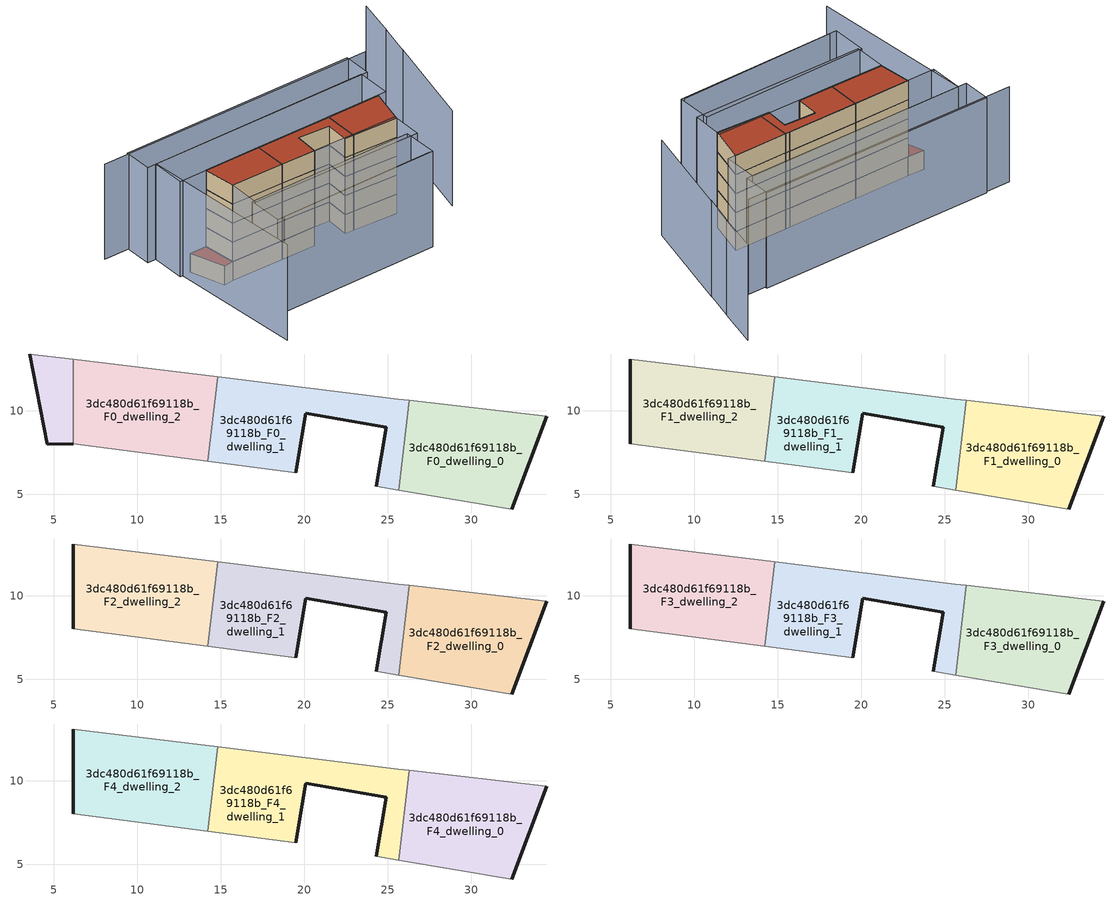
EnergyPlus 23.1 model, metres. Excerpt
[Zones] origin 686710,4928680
3dc480d61f69118b_F0_dwelling_0
 floor ground (EU_floor_Construction): 32.43,4.12 34.54,9.68 26.3,10.64 25.66,5.25 z0
 wall outside (EU_wall_Construction): 34.54,9.68 32.43,4.12 z0:3
 wall adiabatic (EU_wall_Construction): 26.3,10.64 34.54,9.68 / 32.43,4.12 25.66,5.25 z0:3
 wall to 3dc480d61f69118b_F0_dwelling_1 (EU_wall_Construction): 25.66,5.25 26.3,10.64 z0:3
3dc480d61f69118b_F0_dwelling_1
 floor ground (EU_floor_Construction): 25.66,5.25 26.3,10.64 25.64,10.71 14.82,12.03 14.21,6.99 19.48,6.3 20.1,9.85 24.9,9.03 24.3,5.48 z0
 wall outside (EU_wall_Construction): 24.3,5.48 24.9,9.03 20.1,9.85 19.48,6.3 z0:3
 wall adiabatic (EU_wall_Construction): 19.48,6.3 14.21,6.99 / 14.82,12.03 25.64,10.71 26.3,10.64 / 25.66,5.25 24.3,5.48 z0:3
 wall to 3dc480d61f69118b_F0_dwelling_2 (EU_wall_Construction): 14.21,6.99 14.82,12.03 z0:3
3dc480d61f69118b_F0_dwelling_2
 floor ground (EU_floor_Construction): 14.21,6.99 14.82,12.03 6.16,13.09 6.16,8.04 z0
 wall adiabatic (EU_wall_Construction): 6.16,13.09 14.82,12.03 / 14.21,6.99 6.16,8.04 z0:3
 wall to 3dc480d61f69118b_F0_dwelling_3 (EU_wall_Construction): 6.16,8.04 6.16,13.09 z0:3
3dc480d61f69118b_F0_dwelling_3
 floor ground (EU_floor_Construction): 6.16,8.04 6.16,13.09 3.54,13.41 4.59,8 z0
 wall outside (EU_wall_Construction): 6.16,8.04 4.59,8 3.54,13.41 z0:3
 wall adiabatic (EU_wall_Construction): 3.54,13.41 6.16,13.09 z0:3
 roof outside (EU_roof_Construction): 6.16,13.09 6.16,8.04 4.59,8 3.54,13.41 z3
3dc480d61f69118b_F1_dwelling_0
 floor to 3dc480d61f69118b_F0_dwelling_0 (EU_floor_Construction): 32.43,4.12 34.54,9.68 26.3,10.64 25.65,5.25 z3
 wall outside (EU_wall_Construction): 34.54,9.68 32.43,4.12 z3:6
 wall adiabatic (EU_wall_Construction): 26.3,10.64 34.54,9.68 / 32.43,4.12 25.66,5.25 z3:6
 wall to 3dc480d61f69118b_F1_dwelling_1 (EU_wall_Construction): 25.66,5.25 26.3,10.64 z3:6
3dc480d61f69118b_F1_dwelling_1
 floor to 3dc480d61f69118b_F0_dwelling_1 (EU_floor_Construction): 25.65,5.25 26.3,10.64 25.64,10.71 14.82,12.03 14.21,6.99 19.48,6.3 20.1,9.85 24.9,9.03 24.3,5.48 z3
 wall outside (EU_wall_Construction): 24.3,5.48 24.9,9.03 20.1,9.85 19.48,6.3 z3:6
 wall adiabatic (EU_wall_Construction): 19.48,6.3 14.21,6.99 / 14.82,12.03 25.64,10.71 26.3,10.64 / 25.66,5.25 24.3,5.48 z3:6
 wall to 3dc480d61f69118b_F1_dwelling_2 (EU_wall_Construction): 14.21,6.99 14.82,12.03 z3:6
3dc480d61f69118b_F1_dwelling_2
 floor to 3dc480d61f69118b_F0_dwelling_2 (EU_floor_Construction): 14.21,6.99 14.82,12.03 6.16,13.09 6.16,8.04 z3
 wall outside (EU_wall_Construction): 6.16,8.04 6.16,13.09 z3:6
 wall adiabatic (EU_wall_Construction): 6.16,13.09 14.82,12.03 / 14.21,6.99 6.16,8.04 z3:6
3dc480d61f69118b_F2_dwelling_0
 floor to 3dc480d61f69118b_F1_dwelling_0 (EU_floor_Construction): 32.43,4.12 34.54,9.68 26.3,10.64 25.65,5.25 z6
 wall outside (EU_wall_Construction): 34.54,9.68 32.43,4.12 z6:9
 wall adiabatic (EU_wall_Construction): 26.3,10.64 34.54,9.68 / 32.43,4.12 25.66,5.25 z6:9
 wall to 3dc480d61f69118b_F2_dwelling_1 (EU_wall_Construction): 25.66,5.25 26.3,10.64 z6:9
3dc480d61f69118b_F2_dwelling_1
 floor to 3dc480d61f69118b_F1_dwelling_1 (EU_floor_Construction): 25.65,5.25 26.3,10.64 25.64,10.71 14.82,12.03 14.21,6.99 19.48,6.3 20.1,9.85 24.9,9.03 24.3,5.48 z6
 wall outside (EU_wall_Construction): 24.3,5.48 24.9,9.03 20.1,9.85 19.48,6.3 z6:9
 wall adiabatic (EU_wall_Construction): 19.48,6.3 14.21,6.99 / 14.82,12.03 25.64,10.71 26.3,10.64 / 25.66,5.25 24.3,5.48 z6:9
 wall to 3dc480d61f69118b_F2_dwelling_2 (EU_wall_Construction): 14.21,6.99 14.82,12.03 z6:9
3dc480d61f69118b_F2_dwelling_2
 floor to 3dc480d61f69118b_F1_dwelling_2 (EU_floor_Construction): 14.21,6.99 14.82,12.03 6.16,13.09 6.16,8.04 z6
 wall outside (EU_wall_Construction): 6.16,8.04 6.16,13.09 z6:9
 wall adiabatic (EU_wall_Construction): 6.16,13.09 14.82,12.03 / 14.21,6.99 6.16,8.04 z6:9
3dc480d61f69118b_F3_dwelling_0
 floor to 3dc480d61f69118b_F2_dwelling_0 (EU_floor_Construction): 32.43,4.12 34.54,9.68 26.3,10.64 25.65,5.25 z9
 wall outside (EU_wall_Construction): 34.54,9.68 32.43,4.12 z9:12
 wall adiabatic (EU_wall_Construction): 26.3,10.64 34.54,9.68 / 32.43,4.12 25.66,5.25 z9:12
 wall to 3dc480d61f69118b_F3_dwelling_1 (EU_wall_Construction): 25.66,5.25 26.3,10.64 z9:12
3dc480d61f69118b_F3_dwelling_1
 floor to 3dc480d61f69118b_F2_dwelling_1 (EU_floor_Construction): 25.65,5.25 26.3,10.64 25.64,10.71 14.82,12.03 14.21,6.99 19.48,6.3 20.1,9.85 24.9,9.03 24.3,5.48 z9
 wall outside (EU_wall_Construction): 24.3,5.48 24.9,9.03 20.1,9.85 19.48,6.3 z9:12
 wall adiabatic (EU_wall_Construction): 19.48,6.3 14.21,6.99 / 14.82,12.03 25.64,10.71 26.3,10.64 / 25.66,5.25 24.3,5.48 z9:12
 wall to 3dc480d61f69118b_F3_dwelling_2 (EU_wall_Construction): 14.21,6.99 14.82,12.03 z9:12
3dc480d61f69118b_F3_dwelling_2
 floor to 3dc480d61f69118b_F2_dwelling_2 (EU_floor_Construction): 14.21,6.99 14.82,12.03 6.16,13.09 6.16,8.04 z9
 wall outside (EU_wall_Construction): 6.16,8.04 6.16,13.09 z9:12
 wall adiabatic (EU_wall_Construction): 6.16,13.09 14.82,12.03 / 14.21,6.99 6.16,8.04 z9:12
3dc480d61f69118b_F4_dwelling_0
 floor to 3dc480d61f69118b_F3_dwelling_0 (EU_floor_Construction): 32.43,4.12 34.54,9.68 26.3,10.64 25.65,5.25 z12
 wall outside (EU_wall_Construction): 34.54,9.68 32.43,4.12 z12:15
 wall adiabatic (EU_wall_Construction): 26.3,10.64 34.54,9.68 / 32.43,4.12 25.66,5.25 z12:15
 wall to 3dc480d61f69118b_F4_dwelling_1 (EU_wall_Construction): 25.66,5.25 26.3,10.64 z12:15
 roof outside (EU_roof_Construction): 34.54,9.68 32.43,4.12 25.66,5.25 26.3,10.64 z15
3dc480d61f69118b_F4_dwelling_1
 floor to 3dc480d61f69118b_F3_dwelling_1 (EU_floor_Construction): 25.65,5.25 26.3,10.64 25.64,10.71 14.82,12.03 14.21,6.99 19.48,6.3 20.1,9.85 24.9,9.03 24.3,5.48 z12
 wall outside (EU_wall_Construction): 24.3,5.48 24.9,9.03 20.1,9.85 19.48,6.3 z12:15
 wall adiabatic (EU_wall_Construction): 19.48,6.3 14.21,6.99 / 14.82,12.03 25.64,10.71 26.3,10.64 / 25.66,5.25 24.3,5.48 z12:15
 wall to 3dc480d61f69118b_F4_dwelling_2 (EU_wall_Construction): 14.21,6.99 14.82,12.03 z12:15
 roof outside (EU_roof_Construction): 26.3,10.64 25.66,5.25 24.3,5.48 24.9,9.03 20.1,9.85 19.48,6.3 14.21,6.99 14.82,12.03 25.64,10.71 z15
3dc480d61f69118b_F4_dwelling_2
 floor to 3dc480d61f69118b_F3_dwelling_2 (EU_floor_Construction): 14.21,6.99 14.82,12.03 6.16,13.09 6.16,8.04 z12
 wall outside (EU_wall_Construction): 6.16,8.04 6.16,13.09 z12:15
 wall adiabatic (EU_wall_Construction): 6.16,13.09 14.82,12.03 / 14.21,6.99 6.16,8.04 z12:15
 roof outside (EU_roof_Construction): 14.82,12.03 14.21,6.99 6.16,8.04 6.16,13.09 z15
shading: 5.75,-1.95 29.86,-4.48 / 2.57,18.53 1.4,-6.84 / 38.88,0.28 44.3,15.01 / 44.19,14.85 46.12,19.98 / 45.98,19.58 48.13,25.6 / 40.48,18.14 -2.27,23.36 / 30.3,-4.7 4.65,-1.82 / 4.65,-1.82 5.24,3.49 / 5.24,3.49 30.9,0.61 / 30.9,0.61 30.3,-4.7 / 31.85,-0.29 5.52,3.17 / 5.52,3.17 6.16,8.05 / 6.16,8.05 32.49,4.59 / 32.49,4.59 31.85,-0.29 / 2.52,18.66 36.4,14.68 / 36.4,14.68 35.79,9.52 / 35.79,9.52 1.91,13.5 / 1.91,13.5 2.52,18.66 / 37.28,14.49 1.18,18.82 / 1.18,18.82 1.69,23.1 / 1.69,23.1 37.8,18.77 / 37.8,18.77 37.28,14.49 z0:15
[Building]
EU S2 Campaign: North Axis=0; Terrain=City; Solar Distribution=FullExterior
[Site:Location]
Bologna: Latitude=44.5; Longitude=11.25; Time Zone=1; Elevation=37
[SizingPeriod:WeatherFileDays]
AnnualSizingPeriod: Begin Month=1; Begin Day of Month=1; End Month=12; End Day of Month=31; Day of Week for Start Day=Monday; Use Weather File Daylight Saving Period=No; Use Weather File Rain and Snow Indicators=No
[MATERIAL]
EU_InternalMass_Material: Roughness=MediumRough; Thickness=0.1; Conductivity=1; Density=1800; Specific Heat=900; Thermal Absorptance=0.9; Solar Absorptance=0.7; Visible Absorptance=0.7
[MATERIAL:NOMASS] Roughness=MediumRough; Thermal Absorptance=0.9; Solar Absorptance=0.7; Visible Absorptance=0.7
Name | Thermal Resistance
EU_wall_NoMass | 0.905828
EU_roof_NoMass | 0.37593
EU_floor_NoMass | 0.67114
[CONSTRUCTION]
EU_wall_Construction: EU_wall_NoMass
EU_roof_Construction: EU_roof_NoMass
EU_floor_Construction: EU_floor_NoMass
EU_InternalMass_Construction: EU_InternalMass_Material
[ZONE] Type=1; Multiplier=1; Ceiling Height=autocalculate; Floor Area=autocalculate; Part of Total Floor Area=Yes
Name | Volume
3dc480d61f69118b_F0_dwelling_0; 3dc480d61f69118b_F1_dwelling_0; 3dc480d61f69118b_F2_dwelling_0; 3dc480d61f69118b_F3_dwelling_0; 3dc480d61f69118b_F4_dwelling_0 | 127.508
3dc480d61f69118b_F0_dwelling_1 | 127.494
3dc480d61f69118b_F1_dwelling_1; 3dc480d61f69118b_F2_dwelling_1; 3dc480d61f69118b_F3_dwelling_1; 3dc480d61f69118b_F4_dwelling_1 | 127.495
3dc480d61f69118b_F0_dwelling_2 | 127.492
3dc480d61f69118b_F1_dwelling_2; 3dc480d61f69118b_F2_dwelling_2; 3dc480d61f69118b_F3_dwelling_2; 3dc480d61f69118b_F4_dwelling_2 | 127.493
3dc480d61f69118b_F0_dwelling_3 | 32.6499
[INTERNALMASS] Construction=EU_InternalMass_Construction
Name | Zone or ZoneList | Surface Area
3dc480d61f69118b_F0_dwelling_0_EU_InternalMass | 3dc480d61f69118b_F0_dwelling_0 | 42.4979
3dc480d61f69118b_F0_dwelling_1_EU_InternalMass | 3dc480d61f69118b_F0_dwelling_1 | 42.4979
3dc480d61f69118b_F0_dwelling_2_EU_InternalMass | 3dc480d61f69118b_F0_dwelling_2 | 42.4979
3dc480d61f69118b_F0_dwelling_3_EU_InternalMass | 3dc480d61f69118b_F0_dwelling_3 | 10.8832
3dc480d61f69118b_F1_dwelling_0_EU_InternalMass | 3dc480d61f69118b_F1_dwelling_0 | 46.1256
3dc480d61f69118b_F1_dwelling_1_EU_InternalMass | 3dc480d61f69118b_F1_dwelling_1 | 46.1256
3dc480d61f69118b_F1_dwelling_2_EU_InternalMass | 3dc480d61f69118b_F1_dwelling_2 | 46.1256
3dc480d61f69118b_F2_dwelling_0_EU_InternalMass | 3dc480d61f69118b_F2_dwelling_0 | 46.1256
3dc480d61f69118b_F2_dwelling_1_EU_InternalMass | 3dc480d61f69118b_F2_dwelling_1 | 46.1256
3dc480d61f69118b_F2_dwelling_2_EU_InternalMass | 3dc480d61f69118b_F2_dwelling_2 | 46.1256
3dc480d61f69118b_F3_dwelling_0_EU_InternalMass | 3dc480d61f69118b_F3_dwelling_0 | 46.1256
3dc480d61f69118b_F3_dwelling_1_EU_InternalMass | 3dc480d61f69118b_F3_dwelling_1 | 46.1256
3dc480d61f69118b_F3_dwelling_2_EU_InternalMass | 3dc480d61f69118b_F3_dwelling_2 | 46.1256
3dc480d61f69118b_F4_dwelling_0_EU_InternalMass | 3dc480d61f69118b_F4_dwelling_0 | 46.1256
3dc480d61f69118b_F4_dwelling_1_EU_InternalMass | 3dc480d61f69118b_F4_dwelling_1 | 46.1256
3dc480d61f69118b_F4_dwelling_2_EU_InternalMass | 3dc480d61f69118b_F4_dwelling_2 | 46.1256
[OTHEREQUIPMENT] Fuel Type=Electricity; Design Level Calculation Method=Watts/Area; Power per Zone Floor Area=1; Fraction Latent=0; Fraction Radiant=0; Fraction Lost=0; Carbon Dioxide Generation Rate=0; EndUse Subcategory=EU_Step8_InternalGains
Name | Zone or ZoneList or Space or SpaceList | Schedule
EU_Step8_InternalGain_3dc480d61f69118b_F0_dwelling_0_f000 | 3dc480d61f69118b_F0_dwelling_0 | EU_Step8_GainSchedule_3dc480d61f69118b_F0_dwelling_0_f000
EU_Step8_InternalGain_3dc480d61f69118b_F0_dwelling_1_f000 | 3dc480d61f69118b_F0_dwelling_1 | EU_Step8_GainSchedule_3dc480d61f69118b_F0_dwelling_1_f000
EU_Step8_InternalGain_3dc480d61f69118b_F0_dwelling_2_f000 | 3dc480d61f69118b_F0_dwelling_2 | EU_Step8_GainSchedule_3dc480d61f69118b_F0_dwelling_2_f000
EU_Step8_InternalGain_3dc480d61f69118b_F0_dwelling_3_f000 | 3dc480d61f69118b_F0_dwelling_3 | EU_Step8_GainSchedule_3dc480d61f69118b_F0_dwelling_3_f000
EU_Step8_InternalGain_3dc480d61f69118b_F1_dwelling_0_f000 | 3dc480d61f69118b_F1_dwelling_0 | EU_Step8_GainSchedule_3dc480d61f69118b_F1_dwelling_0_f000
EU_Step8_InternalGain_3dc480d61f69118b_F1_dwelling_1_f000 | 3dc480d61f69118b_F1_dwelling_1 | EU_Step8_GainSchedule_3dc480d61f69118b_F1_dwelling_1_f000
EU_Step8_InternalGain_3dc480d61f69118b_F1_dwelling_2_f000 | 3dc480d61f69118b_F1_dwelling_2 | EU_Step8_GainSchedule_3dc480d61f69118b_F1_dwelling_2_f000
EU_Step8_InternalGain_3dc480d61f69118b_F2_dwelling_0_f000 | 3dc480d61f69118b_F2_dwelling_0 | EU_Step8_GainSchedule_3dc480d61f69118b_F2_dwelling_0_f000
EU_Step8_InternalGain_3dc480d61f69118b_F2_dwelling_1_f000 | 3dc480d61f69118b_F2_dwelling_1 | EU_Step8_GainSchedule_3dc480d61f69118b_F2_dwelling_1_f000
EU_Step8_InternalGain_3dc480d61f69118b_F2_dwelling_2_f000 | 3dc480d61f69118b_F2_dwelling_2 | EU_Step8_GainSchedule_3dc480d61f69118b_F2_dwelling_2_f000
EU_Step8_InternalGain_3dc480d61f69118b_F3_dwelling_0_f000 | 3dc480d61f69118b_F3_dwelling_0 | EU_Step8_GainSchedule_3dc480d61f69118b_F3_dwelling_0_f000
EU_Step8_InternalGain_3dc480d61f69118b_F3_dwelling_1_f000 | 3dc480d61f69118b_F3_dwelling_1 | EU_Step8_GainSchedule_3dc480d61f69118b_F3_dwelling_1_f000
EU_Step8_InternalGain_3dc480d61f69118b_F3_dwelling_2_f000 | 3dc480d61f69118b_F3_dwelling_2 | EU_Step8_GainSchedule_3dc480d61f69118b_F3_dwelling_2_f000
EU_Step8_InternalGain_3dc480d61f69118b_F4_dwelling_0_f000 | 3dc480d61f69118b_F4_dwelling_0 | EU_Step8_GainSchedule_3dc480d61f69118b_F4_dwelling_0_f000
EU_Step8_InternalGain_3dc480d61f69118b_F4_dwelling_1_f000 | 3dc480d61f69118b_F4_dwelling_1 | EU_Step8_GainSchedule_3dc480d61f69118b_F4_dwelling_1_f000
EU_Step8_InternalGain_3dc480d61f69118b_F4_dwelling_2_f000 | 3dc480d61f69118b_F4_dwelling_2 | EU_Step8_GainSchedule_3dc480d61f69118b_F4_dwelling_2_f000
[ZONEVENTILATION:DESIGNFLOWRATE] Schedule=EU_AlwaysOn; Design Flow Rate Calculation Method=AirChanges/Hour; Air Changes per Hour=0.73129; Ventilation Type=Natural; Fan Pressure Rise=0; Fan Total Efficiency=1; Constant Term Coefficient=1; Temperature Term Coefficient=0; Velocity Term Coefficient=0; Velocity Squared Term Coefficient=0; Minimum Indoor Temperature=-100; Maximum Indoor Temperature=100; Delta Temperature=-100; Minimum Outdoor Temperature=-100; Maximum Outdoor Temperature=100; Maximum Wind Speed=40
Name | Zone or ZoneList or Space or SpaceList
EU_ConstantAir_3dc480d61f69118b_F0_dwelling_0 | 3dc480d61f69118b_F0_dwelling_0
EU_ConstantAir_3dc480d61f69118b_F0_dwelling_1 | 3dc480d61f69118b_F0_dwelling_1
EU_ConstantAir_3dc480d61f69118b_F0_dwelling_2 | 3dc480d61f69118b_F0_dwelling_2
EU_ConstantAir_3dc480d61f69118b_F0_dwelling_3 | 3dc480d61f69118b_F0_dwelling_3
EU_ConstantAir_3dc480d61f69118b_F1_dwelling_0 | 3dc480d61f69118b_F1_dwelling_0
EU_ConstantAir_3dc480d61f69118b_F1_dwelling_1 | 3dc480d61f69118b_F1_dwelling_1
EU_ConstantAir_3dc480d61f69118b_F1_dwelling_2 | 3dc480d61f69118b_F1_dwelling_2
EU_ConstantAir_3dc480d61f69118b_F2_dwelling_0 | 3dc480d61f69118b_F2_dwelling_0
EU_ConstantAir_3dc480d61f69118b_F2_dwelling_1 | 3dc480d61f69118b_F2_dwelling_1
EU_ConstantAir_3dc480d61f69118b_F2_dwelling_2 | 3dc480d61f69118b_F2_dwelling_2
EU_ConstantAir_3dc480d61f69118b_F3_dwelling_0 | 3dc480d61f69118b_F3_dwelling_0
EU_ConstantAir_3dc480d61f69118b_F3_dwelling_1 | 3dc480d61f69118b_F3_dwelling_1
EU_ConstantAir_3dc480d61f69118b_F3_dwelling_2 | 3dc480d61f69118b_F3_dwelling_2
EU_ConstantAir_3dc480d61f69118b_F4_dwelling_0 | 3dc480d61f69118b_F4_dwelling_0
EU_ConstantAir_3dc480d61f69118b_F4_dwelling_1 | 3dc480d61f69118b_F4_dwelling_1
EU_ConstantAir_3dc480d61f69118b_F4_dwelling_2 | 3dc480d61f69118b_F4_dwelling_2
[HVACTEMPLATE:THERMOSTAT] Constant Heating Setpoint=20; Constant Cooling Setpoint=50
EU_HeatOnly_3dc480d61f69118b_F0_dwelling_0; EU_HeatOnly_3dc480d61f69118b_F0_dwelling_1; EU_HeatOnly_3dc480d61f69118b_F0_dwelling_2; EU_HeatOnly_3dc480d61f69118b_F0_dwelling_3; EU_HeatOnly_3dc480d61f69118b_F1_dwelling_0; EU_HeatOnly_3dc480d61f69118b_F1_dwelling_1; EU_HeatOnly_3dc480d61f69118b_F1_dwelling_2; EU_HeatOnly_3dc480d61f69118b_F2_dwelling_0; EU_HeatOnly_3dc480d61f69118b_F2_dwelling_1; EU_HeatOnly_3dc480d61f69118b_F2_dwelling_2; EU_HeatOnly_3dc480d61f69118b_F3_dwelling_0; EU_HeatOnly_3dc480d61f69118b_F3_dwelling_1; EU_HeatOnly_3dc480d61f69118b_F3_dwelling_2; EU_HeatOnly_3dc480d61f69118b_F4_dwelling_0; EU_HeatOnly_3dc480d61f69118b_F4_dwelling_1; EU_HeatOnly_3dc480d61f69118b_F4_dwelling_2
[HVACTEMPLATE:ZONE:IDEALLOADSAIRSYSTEM] System Availability Schedule=EU_AlwaysOn; Maximum Heating Supply Air Temperature=50; Minimum Cooling Supply Air Temperature=13; Maximum Heating Supply Air Humidity Ratio=0.0156; Minimum Cooling Supply Air Humidity Ratio=0.0077; Heating Limit=NoLimit; Cooling Limit=NoLimit; Heating Availability Schedule=EU_AlwaysOn; Cooling Availability Schedule=EU_CoolingOff; Dehumidification Control Type=ConstantSensibleHeatRatio; Cooling Sensible Heat Ratio=0.7; Dehumidification Setpoint=60; Humidification Control Type=None; Humidification Setpoint=30; Outdoor Air Method=None; Outdoor Air Flow Rate per Person=0.00944; Outdoor Air Flow Rate per Zone Floor Area=0; Outdoor Air Flow Rate per Zone=0; Demand Controlled Ventilation Type=None; Outdoor Air Economizer Type=NoEconomizer; Heat Recovery Type=None; Sensible Heat Recovery Effectiveness=0.7; Latent Heat Recovery Effectiveness=0.65
Name | Template Thermostat
3dc480d61f69118b_F0_dwelling_0 | EU_HeatOnly_3dc480d61f69118b_F0_dwelling_0
3dc480d61f69118b_F0_dwelling_1 | EU_HeatOnly_3dc480d61f69118b_F0_dwelling_1
3dc480d61f69118b_F0_dwelling_2 | EU_HeatOnly_3dc480d61f69118b_F0_dwelling_2
3dc480d61f69118b_F0_dwelling_3 | EU_HeatOnly_3dc480d61f69118b_F0_dwelling_3
3dc480d61f69118b_F1_dwelling_0 | EU_HeatOnly_3dc480d61f69118b_F1_dwelling_0
3dc480d61f69118b_F1_dwelling_1 | EU_HeatOnly_3dc480d61f69118b_F1_dwelling_1
3dc480d61f69118b_F1_dwelling_2 | EU_HeatOnly_3dc480d61f69118b_F1_dwelling_2
3dc480d61f69118b_F2_dwelling_0 | EU_HeatOnly_3dc480d61f69118b_F2_dwelling_0
3dc480d61f69118b_F2_dwelling_1 | EU_HeatOnly_3dc480d61f69118b_F2_dwelling_1
3dc480d61f69118b_F2_dwelling_2 | EU_HeatOnly_3dc480d61f69118b_F2_dwelling_2
3dc480d61f69118b_F3_dwelling_0 | EU_HeatOnly_3dc480d61f69118b_F3_dwelling_0
3dc480d61f69118b_F3_dwelling_1 | EU_HeatOnly_3dc480d61f69118b_F3_dwelling_1
3dc480d61f69118b_F3_dwelling_2 | EU_HeatOnly_3dc480d61f69118b_F3_dwelling_2
3dc480d61f69118b_F4_dwelling_0 | EU_HeatOnly_3dc480d61f69118b_F4_dwelling_0
3dc480d61f69118b_F4_dwelling_1 | EU_HeatOnly_3dc480d61f69118b_F4_dwelling_1
3dc480d61f69118b_F4_dwelling_2 | EU_HeatOnly_3dc480d61f69118b_F4_dwelling_2
[SIZING:ZONE] Zone Cooling Design Supply Air Temperature Input Method=SupplyAirTemperature; Zone Cooling Design Supply Air Temperature=13; Zone Heating Design Supply Air Temperature Input Method=SupplyAirTemperature; Zone Heating Design Supply Air Temperature=50; Zone Cooling Design Supply Air Humidity Ratio=0.008; Zone Heating Design Supply Air Humidity Ratio=0.008; Cooling Design Air Flow Method=DesignDay; Cooling Design Air Flow Rate=0; Cooling Minimum Air Flow per Zone Floor Area=0.000762; Cooling Minimum Air Flow=0; Cooling Minimum Air Flow Fraction=0.2; Heating Design Air Flow Method=DesignDay; Heating Design Air Flow Rate=0; Heating Maximum Air Flow per Zone Floor Area=0.002032; Heating Maximum Air Flow=0.141576; Heating Maximum Air Flow Fraction=0.3; Account for Dedicated Outdoor Air System=No; Dedicated Outdoor Air System Control Strategy=NeutralSupplyAir; Dedicated Outdoor Air Low Setpoint Temperature for Design=autosize; Dedicated Outdoor Air High Setpoint Temperature for Design=autosize; Zone Load Sizing Method=Sensible Load Only No Latent Load; Zone Latent Cooling Design Supply Air Humidity Ratio Input Method=HumidityRatioDifference; Zone Cooling Design Supply Air Humidity Ratio Difference=0.005; Zone Latent Heating Design Supply Air Humidity Ratio Input Method=HumidityRatioDifference; Zone Humidification Design Supply Air Humidity Ratio Difference=0.005
3dc480d61f69118b_F0_dwelling_0; 3dc480d61f69118b_F0_dwelling_1; 3dc480d61f69118b_F0_dwelling_2; 3dc480d61f69118b_F0_dwelling_3; 3dc480d61f69118b_F1_dwelling_0; 3dc480d61f69118b_F1_dwelling_1; 3dc480d61f69118b_F1_dwelling_2; 3dc480d61f69118b_F2_dwelling_0; 3dc480d61f69118b_F2_dwelling_1; 3dc480d61f69118b_F2_dwelling_2; 3dc480d61f69118b_F3_dwelling_0; 3dc480d61f69118b_F3_dwelling_1; 3dc480d61f69118b_F3_dwelling_2; 3dc480d61f69118b_F4_dwelling_0; 3dc480d61f69118b_F4_dwelling_1; 3dc480d61f69118b_F4_dwelling_2
[SCHEDULE:CONSTANT]
Name | Hourly Value
EU_AlwaysOn | 1
EU_CoolingOff | 0
[SCHEDULE:FILE] Column Number=1; Rows to Skip at Top=0; Number of Hours of Data=8760; Column Separator=Comma; Interpolate to Timestep=No; Minutes per Item=60; Adjust Schedule for Daylight Savings=Yes
Name | File
EU_Step8_GainSchedule_3dc480d61f69118b_F0_dwelling_0_f000 | ../../schedules/3dc480d61f69118b/3dc480d61f69118b_F0_dwelling_0_f000_gain.csv
EU_Step8_GainSchedule_3dc480d61f69118b_F0_dwelling_1_f000 | ../../schedules/3dc480d61f69118b/3dc480d61f69118b_F0_dwelling_1_f000_gain.csv
EU_Step8_GainSchedule_3dc480d61f69118b_F0_dwelling_2_f000 | ../../schedules/3dc480d61f69118b/3dc480d61f69118b_F0_dwelling_2_f000_gain.csv
EU_Step8_GainSchedule_3dc480d61f69118b_F0_dwelling_3_f000 | ../../schedules/3dc480d61f69118b/3dc480d61f69118b_F0_dwelling_3_f000_gain.csv
EU_Step8_GainSchedule_3dc480d61f69118b_F1_dwelling_0_f000 | ../../schedules/3dc480d61f69118b/3dc480d61f69118b_F1_dwelling_0_f000_gain.csv
EU_Step8_GainSchedule_3dc480d61f69118b_F1_dwelling_1_f000 | ../../schedules/3dc480d61f69118b/3dc480d61f69118b_F1_dwelling_1_f000_gain.csv
EU_Step8_GainSchedule_3dc480d61f69118b_F1_dwelling_2_f000 | ../../schedules/3dc480d61f69118b/3dc480d61f69118b_F1_dwelling_2_f000_gain.csv
EU_Step8_GainSchedule_3dc480d61f69118b_F2_dwelling_0_f000 | ../../schedules/3dc480d61f69118b/3dc480d61f69118b_F2_dwelling_0_f000_gain.csv
EU_Step8_GainSchedule_3dc480d61f69118b_F2_dwelling_1_f000 | ../../schedules/3dc480d61f69118b/3dc480d61f69118b_F2_dwelling_1_f000_gain.csv
EU_Step8_GainSchedule_3dc480d61f69118b_F2_dwelling_2_f000 | ../../schedules/3dc480d61f69118b/3dc480d61f69118b_F2_dwelling_2_f000_gain.csv
EU_Step8_GainSchedule_3dc480d61f69118b_F3_dwelling_0_f000 | ../../schedules/3dc480d61f69118b/3dc480d61f69118b_F3_dwelling_0_f000_gain.csv
EU_Step8_GainSchedule_3dc480d61f69118b_F3_dwelling_1_f000 | ../../schedules/3dc480d61f69118b/3dc480d61f69118b_F3_dwelling_1_f000_gain.csv
EU_Step8_GainSchedule_3dc480d61f69118b_F3_dwelling_2_f000 | ../../schedules/3dc480d61f69118b/3dc480d61f69118b_F3_dwelling_2_f000_gain.csv
EU_Step8_GainSchedule_3dc480d61f69118b_F4_dwelling_0_f000 | ../../schedules/3dc480d61f69118b/3dc480d61f69118b_F4_dwelling_0_f000_gain.csv
EU_Step8_GainSchedule_3dc480d61f69118b_F4_dwelling_1_f000 | ../../schedules/3dc480d61f69118b/3dc480d61f69118b_F4_dwelling_1_f000_gain.csv
EU_Step8_GainSchedule_3dc480d61f69118b_F4_dwelling_2_f000 | ../../schedules/3dc480d61f69118b/3dc480d61f69118b_F4_dwelling_2_f000_gain.csv
